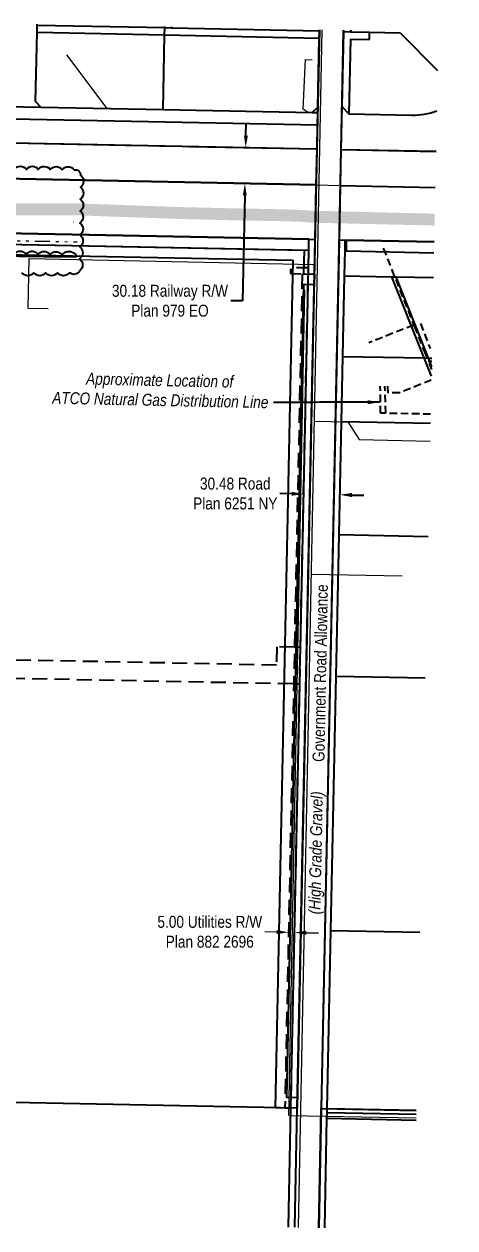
# Model space of a CAD drawing. Extents: x 414001 to 415604, y 6213282 to 6215080.
# Drawn here: x 414703 to 415064, y 6213282 to 6214291 of the extents above; entities that cross this region are included whole.
import ezdxf
from ezdxf.enums import TextEntityAlignment as Align

# ---------------------------------------------------------------- set-up
doc = ezdxf.new("R2010")
doc.units = 0
doc.header["$LTSCALE"] = 5
doc.header["$PDSIZE"] = 0.5
for name, pattern in [('0', [1, 1, 0]), ('CENTERLINEX33', [6.5, 2.5, -1, 0.5, -1, 0.5, -1]), ('foc-FLOWLINE', [3.75, 2.5, -1.25]), ('foc-QUARTERLINE', [33, 25, -3, 2, -3]), ('UG_PIPE', [1.875, 1.25, -0.625])]:
    doc.linetypes.add(name, pattern=pattern)
doc.layers.get('Defpoints').update_dxf_attribs({"color": 9})
for name, color, linetype in [('AS-FENCE-DASH', 48, 'foc-FENCE-DASH'), ('AS-PIPE-UG', 44, 'UG_PIPE'), ('AS-PIPE-UG-T', 44, 'Continuous'), ('AS-ROADS', 254, 'Continuous'), ('C-EZE', 13, 'foc-FLOWLINE'), ('C-RW', 13, 'Continuous'), ('F-EZE', 190, 'foc-FLOWLINE'), ('F-RW', 190, 'Continuous'), ('L-ROAD-T', 7, 'Continuous'), ('L-SEC', 7, 'Continuous'), ('L-SECQ', 8, 'foc-QUARTERLINE'), ('L-TITLEDB', 4, 'Continuous'), ('L-TITLEDB-T', 4, 'Continuous'), ('P-PROPOSED', 10, 'Continuous'), ('T-BUSH', 110, '0')]:
    doc.layers.add(name, color=color, linetype=linetype)
for name, color, linetype, lineweight in [('AS-GENERAL', 48, 'Continuous', 18), ('EXISTING PIPE (EXIST OR HP)', 240, 'CENTERLINEX33', 20), ('F-RW-T', 190, 'Continuous', 9), ('T-TEXT', 48, 'Continuous', 18)]:
    doc.layers.add(name, color=color, linetype=linetype, lineweight=lineweight)
doc.layers.add('AS-TELUS-ATCO PIPELINES', color=7, linetype='foc-TEL', lineweight=9, true_color=0xff9c38)
doc.styles.add('175L', font='ARIALN.TTF', dxfattribs={"height": 20})
doc.styles.add('80CG', font='ARIALN.TTF', dxfattribs={"height": 10})
doc.styles.add('80L', font='ARIALN.TTF', dxfattribs={"height": 10})
doc.styles.add('80LS', font='ARIALNI.TTF', dxfattribs={"height": 10})
doc.styles.add('foc-LtypeFont', font='ARIALN.TTF', dxfattribs={"height": 7.35})
doc.linetypes.add('foc-FENCE-DASH', pattern='A,0.5,-0.5,1,-0.5,1,-0.5,1,-0.5,1,-0.5,["X",foc-LtypeFont,S=0.2,R=0,X=-0.625,Y=-0.75],-0.5', length=7.5)
doc.linetypes.add('foc-TEL', pattern='A,2,-1,["T",foc-LtypeFont,S=0.2,R=0,X=-0.425,Y=-0.75],-1.24,8', length=12.24)
doc.dimstyles.new('Compass 5 000', dxfattribs={"dimscale": 5, "dimtxt": 9, "dimasz": 2, "dimexe": 0.2, "dimexo": 0.0625, "dimgap": 0.5, "dimtad": 0, "dimtih": 1, "dimtoh": 1, "dimzin": 0, "dimdsep": 46, "dimtxsty": '80CG', "dimcen": 0.1, "dimse1": 1, "dimse2": 1, "dimclrd": 256, "dimclrt": 256, "dimaunit": 1, "dimadec": 4, "dimazin": 0, "dimtfac": 0.06, "dimtofl": 0, "dimtmove": 0, "dimatfit": 1, "dimfxl": 0.2, "dimtolj": 1, "dimtzin": 0, "dimlwd": -1, "dimarcsym": 0})

# ---------------------------------------------------------------- blocks, each defined once
blk = doc.blocks.new('*D448')
at = {"layer": 'Defpoints', "color": 0, "transparency": 16777216}
for p in [(414937.4, 6213897.5), (414936.9, 6213877.2), (414967.4, 6213876.5)]:
    blk.add_point(p, dxfattribs=at)
at = {"layer": 'L-TITLEDB-T', "transparency": 16777216}
for p, q in [((414927.4, 6213897.7), (414917.4, 6213897.9)), ((414977.8, 6213896.7), (414987.8, 6213896.5))]:
    blk.add_line(p, q, dxfattribs=at)
for points in [[(414927.4, 6213899.4), (414927.3, 6213896.1), (414937.4, 6213897.5)], [(414977.9, 6213898.4), (414977.8, 6213895), (414967.8, 6213896.9)]]:
    blk.add_solid(points, dxfattribs=at)
at = {"layer": 'L-TITLEDB-T', "transparency": 16777216, "insert": (414880, 6213897.9), "char_height": 10, "attachment_point": 5, "style": '80CG'}
blk.add_mtext('\\A1;30.48 Road\\PPlan 6251 NY', dxfattribs=at)
blk = doc.blocks.new('*D452')
at = {"layer": 'Defpoints', "color": 0, "transparency": 16777216}
for p in [(414928.4, 6213705.1), (414933.4, 6213705), (414924.7, 6213530.1)]:
    blk.add_point(p, dxfattribs=at)
at = {"layer": 'F-RW-T', "transparency": 16777216}
for p, q in [((414914.7, 6213530.3), (414904.7, 6213530.5)), ((414939.7, 6213529.8), (414949.7, 6213529.6))]:
    blk.add_line(p, q, dxfattribs=at)
for points in [[(414914.8, 6213532), (414914.7, 6213528.6), (414924.7, 6213530.1)], [(414939.7, 6213531.4), (414939.7, 6213528.1), (414929.7, 6213530)]]:
    blk.add_solid(points, dxfattribs=at)
at = {"layer": 'F-RW-T', "transparency": 16777216, "insert": (414858.6, 6213530.5), "char_height": 10, "width": 607.324, "attachment_point": 5, "style": '80CG'}
blk.add_mtext('\\A1;5.00 Utilities R/W\\PPlan 882 2696', dxfattribs=at)
blk = doc.blocks.new('*D453')
at = {"layer": 'Defpoints', "color": 0, "transparency": 16777216}
for p in [(414822.5, 6214189.3), (414821.9, 6214159.2), (414888.1, 6214157.8)]:
    blk.add_point(p, dxfattribs=at)
at = {"layer": 'L-TITLEDB-T', "transparency": 16777216}
for p, q in [((414888.9, 6214198), (414889.1, 6214208)), ((414887.9, 6214147.8), (414886.2, 6214059.5)), ((414886.2, 6214059.5), (414876.2, 6214059.5))]:
    blk.add_line(p, q, dxfattribs=at)
for points in [[(414887.3, 6214198), (414890.6, 6214198), (414888.7, 6214188)], [(414886.3, 6214147.9), (414889.6, 6214147.8), (414888.1, 6214157.8)]]:
    blk.add_solid(points, dxfattribs=at)
at = {"layer": 'L-TITLEDB-T', "transparency": 16777216, "insert": (414825.2, 6214059.5), "char_height": 10, "attachment_point": 5, "style": '80CG'}
blk.add_mtext('\\A1;30.18 Railway R/W\\PPlan 979 EO', dxfattribs=at)

msp = doc.modelspace()

# ---------------------------------------------------------------- hatches: boundary and pattern name
at = {"layer": 'AS-ROADS'}
h = msp.add_hatch(color=256, dxfattribs=at)
h.dxf.hatch_style = 1
h.paths.add_polyline_path([(415047.379, 6214132.574), (414943.737, 6214135.03), (414935.583, 6214135.728), (414918.576, 6214136.239), (414874.738, 6214137.1), (414837.303, 6214138.001), (414789.069, 6214139.635), (414744.824, 6214141.291), (414689.663, 6214141.262), (414649.358, 6214139.379), (414603.85, 6214135.286), (414577.324, 6214132.134), (414537.632, 6214126.423), (414504.427, 6214121.264), (414458.182, 6214113.709), (414430.298, 6214109.6), (414397.154, 6214105.402), (414364.345, 6214102.18), (414327.811, 6214099.614), (414297.075, 6214098.791), (414262.081, 6214099.031), (414229.367, 6214099.298), (414044.894, 6214102.949), (414044.697, 6214092.955), (414229.227, 6214089.303), (414262.006, 6214089.035), (414297.175, 6214088.794), (414328.295, 6214089.627), (414365.184, 6214092.218), (414398.271, 6214095.468), (414431.655, 6214099.696), (414459.717, 6214103.831), (414506, 6214111.393), (414539.111, 6214116.537), (414578.626, 6214122.222), (414604.888, 6214125.343), (414650.039, 6214129.404), (414689.899, 6214131.266), (414744.64, 6214131.295), (414788.713, 6214129.645), (414837.014, 6214128.009), (414874.52, 6214127.106), (414918.328, 6214126.246), (414935.006, 6214125.745), (414943.192, 6214125.044), (415047.142, 6214122.581)])

# ---------------------------------------------------------------- linework, layer by layer
at = {"layer": 'AS-FENCE-DASH', "flags": 128}
msp.add_lwpolyline([(414227.448, 6214055.114), (414240.606, 6214054.884), (414267.92, 6214054.362), (414289.727, 6214054.041), (414308.765, 6214053.746), (414331.778, 6214053.37), (414352.838, 6214053.23), (414391.16, 6214058.413), (414424.302, 6214063.446), (414454.229, 6214068.049), (414495.874, 6214074.401), (414526.023, 6214078.961), (414578.678, 6214086.68), (414623.764, 6214093.285), (414680.625, 6214097.349), (414698.2, 6214097.029), (414719.903, 6214096.763), (414746.776, 6214096.25)], dxfattribs=at)
at = {"layer": 'AS-GENERAL', "const_width": 0.4, "flags": 128}
msp.add_lwpolyline([(414744.268, 6214126.614), (414744.134, 6214125.004)], dxfattribs=at)
at = {"layer": 'AS-PIPE-UG'}
for p, q in [((415029.694, 6214039.22), (414992.165, 6214024.264)), ((415035.328, 6214040.4), (415043.658, 6214019.5))]:
    msp.add_line(p, q, dxfattribs=at)
for points in [[(415004.126, 6214103.642), (415004.182, 6214103.502), (415029.916, 6214038.931), (415029.961, 6214038.82), (415029.972, 6214038.792)], [(415029.972, 6214038.792), (415030.234, 6214038.134), (415038.301, 6214017.892)], [(415038.301, 6214017.892), (415038.357, 6214017.753), (415038.394, 6214017.66), (415041.895, 6214008.876)], [(415041.895, 6214008.876), (415042.144, 6214008.871), (415044.795, 6214008.818)], [(415042.635, 6214007.019), (415044.654, 6214001.953)], [(415006.183, 6213965.209), (415001.766, 6213965.297), (415001.713, 6213988.011)], [(415043.88, 6213964.455), (415006.283, 6213965.207), (415005.595, 6213988.011)], [(415044.469, 6213993.008), (415017.896, 6213982.418), (415008.325, 6213982.417), (415007.894, 6213988.011)]]:
    msp.add_lwpolyline(points, dxfattribs=at)
at = {"layer": 'AS-TELUS-ATCO PIPELINES'}
for p, q in [((414933.175, 6213282.744), (414952.882, 6214286.751)), ((414924.837, 6213376.689), (414938.423, 6214068.791)), ((414946.441, 6213958.577), (415043.719, 6213956.611)), ((414943.924, 6213830.342), (415020.127, 6213828.847)), ((414924.837, 6213376.689), (415031.715, 6213374.591))]:
    msp.add_line(p, q, dxfattribs=at)
at = {"layer": 'AS-TELUS-ATCO PIPELINES', "flags": 128}
for points in [[(414716.913, 6214221.931), (414712.44, 6214226.588), (414713.912, 6214291.488)], [(414970.083, 6214258.667), (414970.743, 6214286.397)], [(414738.26, 6214265.831), (414772.245, 6214220.822)], [(414941.252, 6214217.436), (414937.067, 6214220.044), (414938.989, 6214261.747), (414944.578, 6214261.6)], [(414368.236, 6214228.915), (414941.252, 6214217.436)], [(414045.248, 6214121.251), (414312.177, 6214115.909), (414313.248, 6214169.37), (414947.921, 6214156.649), (414968.029, 6214156.242), (415047.803, 6214154.629)], [(414722.873, 6214052.644), (414706.114, 6214052.992), (414706.986, 6214094.961), (414946.532, 6214089.983)], [(414974.345, 6213958.013), (414984.066, 6213943.276), (415043.416, 6213941.948)]]:
    msp.add_lwpolyline(points, dxfattribs=at)
at = {"layer": 'C-EZE'}
msp.add_lwpolyline([(414914.575, 6213754.105), (414144.461, 6213769.027), (414144.822, 6213787.38), (414138.729, 6213787.499), (414138.369, 6213769.146), (414120.085, 6213769.501), (414119.788, 6213754.27), (414128.931, 6213754.093), (414138.069, 6213753.916), (414144.162, 6213753.798), (414147.208, 6213753.738), (414929.058, 6213738.59), (414934.054, 6213738.494), (414934.689, 6213768.953), (414929.693, 6213769.057), (414914.894, 6213769.363)], close=True, dxfattribs=at)
at = {"layer": 'C-RW'}
for points in [[(414044.18, 6214066.42), (414132.804, 6214064.646), (414144.179, 6214064.418), (414150.272, 6214064.297), (414352.501, 6214060.249), (414382.356, 6214065.016), (414388.465, 6214065.989), (414614.109, 6214102.01), (414686.647, 6214107.042), (414941.603, 6214101.913), (414941.787, 6214111.071), (414686.422, 6214116.188), (414613.058, 6214111.1), (414388.606, 6214075.268), (414382.497, 6214074.294), (414351.817, 6214069.407), (414150.451, 6214073.435), (414144.359, 6214073.557), (414044.358, 6214075.558)], [(415046.86, 6214108.93), (414973.174, 6214110.42), (414972.986, 6214101.279), (415046.672, 6214099.797)]]:
    msp.add_lwpolyline(points, dxfattribs=at)
at = {"layer": 'EXISTING PIPE (EXIST OR HP)', "flags": 128}
msp.add_lwpolyline([(414227.852, 6214065.909), (414241.014, 6214065.678), (414268.897, 6214065.204), (414289.979, 6214064.793), (414309.071, 6214064.399), (414333.033, 6214063.939), (414356.574, 6214063.795), (414390.468, 6214069.529), (414423.07, 6214074.929), (414433.542, 6214076.538), (414436.178, 6214076.989), (414439.257, 6214077.401), (414461.251, 6214080.908), (414491.3, 6214085.735), (414528.664, 6214091.724), (414557.847, 6214096.376), (414589.395, 6214101.534), (414619.583, 6214105.866), (414649.546, 6214107.887), (414675.479, 6214109.232), (414701.083, 6214109.877), (414722.012, 6214109.424), (414747.349, 6214108.886)], dxfattribs=at)
at = {"layer": 'F-EZE', "flags": 128}
msp.add_lwpolyline([(414936.222, 6214082.172), (414929.693, 6213769.057), (414929.058, 6213738.59), (414921.658, 6213382.905), (414926.656, 6213382.806), (414934.054, 6213738.494), (414934.689, 6213768.953), (414941.323, 6214087.064), (414926.332, 6214087.38), (414926.226, 6214082.383)], close=True, dxfattribs=at)
at = {"layer": 'F-RW', "flags": 128}
msp.add_lwpolyline([(414931.835, 6213382.749), (414913.871, 6213383.101), (414928.607, 6214093.177), (414686.869, 6214098.039), (414615.132, 6214093.063), (414406.788, 6214059.804), (414406.473, 6214044.118), (414143.884, 6214049.371), (414144.448, 6214078.084), (414150.544, 6214077.964), (414150.157, 6214058.244), (414397.659, 6214053.293), (414397.944, 6214067.502), (414614.109, 6214102.01), (414686.647, 6214107.042), (414937.788, 6214101.99), (414937.377, 6214082.148), (414946.362, 6214081.958), (414946.19, 6214072.964), (414937.19, 6214073.154), (414923.052, 6213391.919), (414932.022, 6213391.743)], close=True, dxfattribs=at)
at = {"layer": 'F-RW'}
msp.add_lwpolyline([(415044.539, 6213996.378), (415038.48, 6214011.598), (415011.371, 6214079.654), (415014.678, 6214079.586), (415041.786, 6214011.534), (415044.7, 6214004.212)], dxfattribs=at)
at = {"layer": 'L-SEC'}
for p, q in [((414950.551, 6214286.797), (414948.487, 6214186.859)), ((414970.656, 6214286.398), (414968.591, 6214186.444)), ((414948.548, 6214186.858), (414931.859, 6213382.7)), ((414968.652, 6214186.455), (414951.963, 6213382.283)), ((414931.903, 6213382.747), (414031.208, 6213400.427)), ((414929.986, 6213282.807), (414931.903, 6213382.747)), ((414950.09, 6213282.412), (414952.007, 6213382.362)), ((414951.965, 6213382.348), (415031.842, 6213380.757))]:
    msp.add_line(p, q, dxfattribs=at)
at = {"layer": 'L-SECQ'}
for p, q in [((414181.532, 6214202.063), (414948.487, 6214186.859)), ((414968.592, 6214186.456), (415048.426, 6214184.856))]:
    msp.add_line(p, q, dxfattribs=at)
at = {"layer": 'L-TITLEDB'}
for p, q in [((414713.637, 6214284.32), (414713.763, 6214290.412)), ((414713.637, 6214284.32), (414713.763, 6214290.412)), ((414713.763, 6214290.412), (414713.785, 6214291.491)), ((414713.763, 6214290.412), (414713.785, 6214291.491)), ((414820.761, 6214288.231), (414713.763, 6214290.412)), ((414820.761, 6214288.231), (414820.784, 6214289.369)), ((414820.761, 6214288.231), (414820.784, 6214289.369)), ((414826.853, 6214288.106), (414826.876, 6214289.249)), ((414712.44, 6214226.588), (414713.637, 6214284.32)), ((414712.44, 6214226.588), (414713.637, 6214284.32)), ((414820.639, 6214282.139), (414713.637, 6214284.32)), ((414820.639, 6214282.139), (414713.637, 6214284.32)), ((414819.398, 6214219.878), (414820.639, 6214282.139)), ((414819.398, 6214219.878), (414820.639, 6214282.139)), ((414820.639, 6214282.139), (414820.761, 6214288.231)), ((414820.639, 6214282.139), (414820.761, 6214288.231)), ((414950.5, 6214279.488), (414820.639, 6214282.139)), ((414950.5, 6214279.488), (414820.639, 6214282.139)), ((414826.853, 6214288.106), (414820.761, 6214288.231)), ((414950.627, 6214285.578), (414826.853, 6214288.106)), ((414949.3, 6214221.845), (414950.5, 6214279.488)), ((414949.3, 6214221.845), (414950.5, 6214279.488)), ((414950.5, 6214279.488), (414950.627, 6214285.578)), ((414950.5, 6214279.488), (414950.627, 6214285.578)), ((414950.627, 6214285.578), (414950.652, 6214286.795)), ((414950.627, 6214285.578), (414950.652, 6214286.795)), ((414970.716, 6214285.17), (414969.425, 6214222.386)), ((414970.716, 6214285.17), (414969.425, 6214222.386)), ((414970.743, 6214286.397), (414970.716, 6214285.17)), ((414970.743, 6214286.397), (414970.716, 6214285.17)), ((414970.716, 6214285.17), (414976.809, 6214285.05)), ((414976.68, 6214278.957), (414975.298, 6214216.268)), ((414976.68, 6214278.957), (414992.493, 6214278.644)), ((414976.835, 6214286.276), (414976.809, 6214285.05)), ((414976.809, 6214285.05), (414992.618, 6214284.736)), ((414992.493, 6214278.644), (414992.618, 6214284.736)), ((414992.618, 6214284.736), (415018.231, 6214284.227)), ((415018.231, 6214284.227), (415049.82, 6214252.444)), ((414388.141, 6214218.154), (414948.99, 6214206.919)), ((414687.675, 6214222.515), (414716.913, 6214221.931)), ((414712.44, 6214226.588), (414716.913, 6214221.931)), ((414712.44, 6214226.588), (414716.913, 6214221.931)), ((414716.913, 6214221.931), (414819.398, 6214219.878)), ((414716.913, 6214221.931), (414819.398, 6214219.878)), ((414819.398, 6214219.878), (414944.639, 6214217.369)), ((414819.398, 6214219.878), (414944.639, 6214217.369)), ((414944.639, 6214217.369), (414949.3, 6214221.845)), ((414949.205, 6214217.277), (414949.3, 6214221.845)), ((414969.425, 6214222.386), (414968.678, 6214186.404)), ((414969.425, 6214222.386), (414975.298, 6214216.268)), ((414969.425, 6214222.386), (414975.298, 6214216.268)), ((414944.639, 6214217.369), (414949.205, 6214217.277)), ((414948.99, 6214206.919), (414949.205, 6214217.277)), ((414975.298, 6214216.268), (415028.279, 6214215.196)), ((414975.298, 6214216.268), (415028.279, 6214215.196)), ((414948.574, 6214186.811), (414948.99, 6214206.919)), ((414437.613, 6214197.051), (414948.574, 6214186.811)), ((414437.613, 6214197.051), (414948.574, 6214186.811)), ((414947.921, 6214156.649), (414948.574, 6214186.811)), ((414947.921, 6214156.649), (414948.574, 6214186.811)), ((414968.678, 6214186.404), (414968.029, 6214156.242)), ((414968.678, 6214186.404), (414968.029, 6214156.242)), ((414968.678, 6214186.404), (415048.425, 6214184.792)), ((414968.678, 6214186.404), (415048.425, 6214184.792)), ((414685.244, 6214161.914), (414947.921, 6214156.649)), ((414968.029, 6214156.242), (414967.081, 6214110.542)), ((414968.029, 6214156.242), (415047.803, 6214154.629)), ((414968.029, 6214156.242), (415047.803, 6214154.629)), ((414931.834, 6213382.703), (414946.968, 6214110.956)), ((414941.603, 6214101.913), (414941.787, 6214111.071)), ((414967.081, 6214110.542), (414951.942, 6213382.289)), ((414967.081, 6214110.542), (414972.26, 6214110.437)), ((414972.07, 6214101.298), (414972.26, 6214110.437)), ((414972.07, 6214101.298), (414972.26, 6214110.437)), ((414972.26, 6214110.437), (414973.174, 6214110.42)), ((414972.26, 6214110.437), (414973.174, 6214110.42)), ((414973.174, 6214110.42), (415046.86, 6214108.93)), ((414941.323, 6214087.064), (414941.603, 6214101.913)), ((414941.323, 6214087.064), (414941.603, 6214101.913)), ((414971.663, 6214080.449), (414972.07, 6214101.298)), ((414972.07, 6214101.298), (414972.986, 6214101.279)), ((414972.07, 6214101.298), (414972.986, 6214101.279)), ((414972.986, 6214101.279), (415046.672, 6214099.797)), ((414934.689, 6213768.953), (414941.323, 6214087.064)), ((414970.254, 6214012.948), (414971.663, 6214080.449)), ((414970.254, 6214012.948), (414971.663, 6214080.449)), ((414971.663, 6214080.449), (415011.371, 6214079.654)), ((414971.663, 6214080.449), (415011.371, 6214079.654)), ((415011.371, 6214079.654), (415014.678, 6214079.586)), ((415014.678, 6214079.586), (415046.242, 6214078.959)), ((415014.678, 6214079.586), (415046.242, 6214078.959)), ((414969.11, 6213958.119), (414970.254, 6214012.948)), ((414969.11, 6213958.119), (414970.254, 6214012.948)), ((414970.254, 6214012.948), (415038.48, 6214011.598)), ((414970.254, 6214012.948), (415038.48, 6214011.598)), ((415038.48, 6214011.598), (415041.786, 6214011.534)), ((415038.48, 6214011.598), (415041.786, 6214011.534)), ((415041.786, 6214011.534), (415044.85, 6214011.472)), ((415041.786, 6214011.534), (415044.85, 6214011.472)), ((414967.136, 6213863.491), (414969.11, 6213958.119)), ((414967.136, 6213863.491), (414969.11, 6213958.119)), ((415043.719, 6213956.611), (414969.11, 6213958.119)), ((414966.567, 6213836.236), (414967.136, 6213863.491)), ((414966.567, 6213836.236), (414967.136, 6213863.491)), ((414967.136, 6213863.491), (415041.767, 6213861.996)), ((414967.136, 6213863.491), (415041.767, 6213861.996)), ((414964.661, 6213744.863), (414966.567, 6213836.236)), ((414964.661, 6213744.863), (414966.567, 6213836.236)), ((414960.228, 6213531.644), (414964.661, 6213744.863)), ((414960.228, 6213531.644), (414964.661, 6213744.863)), ((414964.661, 6213744.863), (415039.321, 6213743.377)), ((414964.661, 6213744.863), (415039.321, 6213743.377)), ((414926.656, 6213382.806), (414934.054, 6213738.494)), ((414957.118, 6213382.195), (414960.228, 6213531.644)), ((414957.118, 6213382.195), (414960.228, 6213531.644)), ((414960.228, 6213531.644), (415034.923, 6213530.153)), ((414960.228, 6213531.644), (415034.923, 6213530.153)), ((414924.721, 6213282.91), (414926.656, 6213382.806)), ((414924.721, 6213282.91), (414926.656, 6213382.806)), ((414929.898, 6213282.808), (414931.834, 6213382.703)), ((414951.942, 6213382.289), (414950.006, 6213282.414)), ((414957.06, 6213379.192), (414957.118, 6213382.195)), ((414957.06, 6213379.192), (414957.118, 6213382.195)), ((415031.841, 6213380.692), (414957.118, 6213382.195)), ((414955.181, 6213282.312), (414956.961, 6213374.195)), ((414955.181, 6213282.312), (414956.961, 6213374.195)), ((414956.961, 6213374.195), (414957.06, 6213379.192)), ((414956.961, 6213374.195), (414957.06, 6213379.192)), ((414956.961, 6213374.195), (415031.676, 6213372.693)), ((414957.06, 6213379.192), (415031.779, 6213377.69))]:
    msp.add_line(p, q, dxfattribs=at)
msp.add_lwpolyline([(414044.506, 6214083.174), (414144.508, 6214081.173), (414144.359, 6214073.557), (414150.451, 6214073.435), (414351.817, 6214069.407), (414382.497, 6214074.294), (414388.606, 6214075.268), (414613.058, 6214111.1), (414686.422, 6214116.188), (414941.787, 6214111.071), (414946.968, 6214110.956), (414947.921, 6214156.649), (414685.244, 6214161.914), (414607.874, 6214156.548), (414375.625, 6214119.472), (414348.66, 6214115.177), (414312.177, 6214115.909), (414185.771, 6214118.439), (414145.258, 6214119.25), (414045.248, 6214121.251)], dxfattribs=at)
msp.add_arc((415029.45, 6214272.967), 57.782, 268.83959, 289.905392, dxfattribs=at)
msp.add_arc((415029.45, 6214272.967), 57.782, 268.83959, 289.905392, dxfattribs=at)
at = {"layer": 'P-PROPOSED', "flags": 128}
msp.add_lwpolyline([(414694.751, 6214169.812, -0.52056705), (414704.747, 6214169.703, -0.52056705), (414714.742, 6214169.594, -0.52056705), (414724.737, 6214169.484, -0.52056705), (414734.733, 6214169.375, -0.52056705), (414744.728, 6214169.265, -0.52056705), (414750.146, 6214164.678, -0.52056705), (414750.036, 6214154.682, -0.52056705), (414749.927, 6214144.687, -0.52056705), (414749.817, 6214134.692, -0.52056705), (414749.708, 6214124.696, -0.52056705), (414749.599, 6214114.701, -0.52056705), (414749.489, 6214104.706, -0.52056705), (414749.38, 6214094.71, -0.52056705), (414749.271, 6214084.715, -0.52056705), (414740.888, 6214083.084, -0.52056705), (414730.892, 6214083.084, -0.52056705), (414720.896, 6214083.084, -0.52056705), (414710.9, 6214083.084, -0.52056705), (414700.904, 6214083.084, -0.52056705)], format="xyb", dxfattribs=at)
at = {"layer": 'T-BUSH', "flags": 128}
msp.add_lwpolyline([(414227.853, 6214054.698, -0.52056705), (414237.845, 6214054.435, -0.52056705), (414247.839, 6214054.228, -0.52056705), (414257.833, 6214054.046, -0.52056705), (414267.828, 6214053.864, -0.52056705), (414277.817, 6214053.512, -0.52056705), (414287.807, 6214053.158, -0.52056705), (414297.8, 6214053.227, -0.52056705), (414307.794, 6214053.418, -0.52056705), (414317.786, 6214053.719, -0.52056705), (414327.777, 6214054.019, -0.52056705), (414337.771, 6214054.149, -0.52056705), (414347.767, 6214054.162, -0.52056705), (414357.719, 6214054.842, -0.52056705), (414367.633, 6214056.123, -0.52056705), (414377.546, 6214057.403, -0.52056705), (414387.46, 6214058.684, -0.52056705), (414397.374, 6214059.965, -0.52056705), (414407.287, 6214061.245, -0.52056705), (414417.178, 6214062.689, -0.52056705), (414427.06, 6214064.192, -0.52056705), (414436.942, 6214065.695, -0.52056705), (414446.824, 6214067.198, -0.52056705), (414456.704, 6214068.716, -0.52056705), (414466.575, 6214070.296, -0.52056705), (414476.445, 6214071.876, -0.52056705), (414486.315, 6214073.456, -0.52056705), (414496.188, 6214075.019, -0.52056705), (414506.069, 6214076.532, -0.52056705), (414515.949, 6214078.045, -0.52056705), (414525.83, 6214079.558, -0.52056705), (414535.712, 6214081.066, -0.52056705), (414545.593, 6214082.573, -0.52056705), (414555.475, 6214084.08, -0.52056705), (414565.357, 6214085.587, -0.52056705), (414575.238, 6214087.093, -0.52056705), (414585.122, 6214088.584, -0.52056705), (414595.013, 6214090.031, -0.52056705), (414604.904, 6214091.477, -0.52056705), (414614.794, 6214092.924, -0.52056705), (414624.698, 6214094.261, -0.52056705), (414634.661, 6214095.062, -0.52056705), (414644.628, 6214095.828, -0.52056705), (414654.597, 6214096.559, -0.52056705), (414664.573, 6214097.179, -0.52056705), (414674.552, 6214097.774, -0.52056705), (414684.531, 6214098.346, -0.52056705), (414694.515, 6214098.697, -0.52056705), (414704.51, 6214098.54, -0.52056705), (414714.504, 6214098.383, -0.52056705), (414724.499, 6214098.201, -0.52056705), (414734.492, 6214097.99, -0.52056705), (414746.4, 6214097.739, -0.52056705)], format="xyb", dxfattribs=at)

# ---------------------------------------------------------------- texts
at = {"layer": 'AS-PIPE-UG-T', "insert": (414726.865, 6213999.895), "char_height": 9.9959, "width": 181.19896, "attachment_point": 1, "rotation": 358.805518, "style": '175L'}
msp.add_mtext('\\pi28.10464;{\\fArial Narrow|b0|i1|c0|p34;Approximate Location of \\P\\pi0.04998;ATCO Natural Gas Distribution Line}', dxfattribs=at)
at = {"layer": 'L-ROAD-T', "style": '80L'}
msp.add_text('Government Road Allowance', height=9.9959, rotation=88.87549, dxfattribs=at).set_placement((414951.277, 6213747.439), align=Align.MIDDLE_CENTER)
at = {"layer": 'T-TEXT', "style": '80LS'}
msp.add_text('(High Grade Gravel)', height=9.9959, rotation=88.811094, dxfattribs=at).set_placement((414947.438, 6213596.766), align=Align.MIDDLE_CENTER)

# ---------------------------------------------------------------- dimensions: what is measured, and where the dimension line sits
at = {"layer": 'F-RW-T', "color": 3}
dim = msp.add_linear_dim(base=(414924.72, 6213530.086), p1=(414933.357, 6213704.989), p2=(414928.361, 6213705.093), angle=178.808149, text='5.00 Utilities R/W\\PPlan 882 2696', dimstyle='Compass 5 000', dxfattribs=at)
dim.commit()
dim.dimension.update_dxf_attribs({"geometry": '*D452', "text_midpoint": (414858.578, 6213530.502), "dimtype": 161})
at = {"layer": 'L-TITLEDB-T', "color": 3}
dim = msp.add_linear_dim(base=(414888.125, 6214157.848), p1=(414822.491, 6214189.338), p2=(414821.886, 6214159.175), angle=268.851753, text='30.18 Railway R/W\\PPlan 979 EO', dimstyle='Compass 5 000', dxfattribs=at)
dim.commit()
dim.dimension.update_dxf_attribs({"geometry": '*D453', "text_midpoint": (414825.232, 6214059.495), "dimtype": 161})
at = {"layer": 'L-TITLEDB-T'}
dim = msp.add_aligned_dim(p1=(414967.408, 6213876.515), p2=(414936.945, 6213877.151), distance=-20.385, text='30.48 Road\\PPlan 6251 NY', dimstyle='Compass 5 000', dxfattribs=at)
dim.commit()
dim.dimension.update_dxf_attribs({"geometry": '*D448', "text_midpoint": (414880.014, 6213897.948)})

# ---------------------------------------------------------------- leaders
at = {"layer": 'AS-PIPE-UG-T', "path_type": 1}
msp.add_leader([(415001.105, 6213974.551), (414912.006, 6213974.294)], dimstyle='Compass 5 000', override={"dimgap": 0.5, "dimtad": 0}, dxfattribs=at)

doc.saveas('drawing.dxf')
